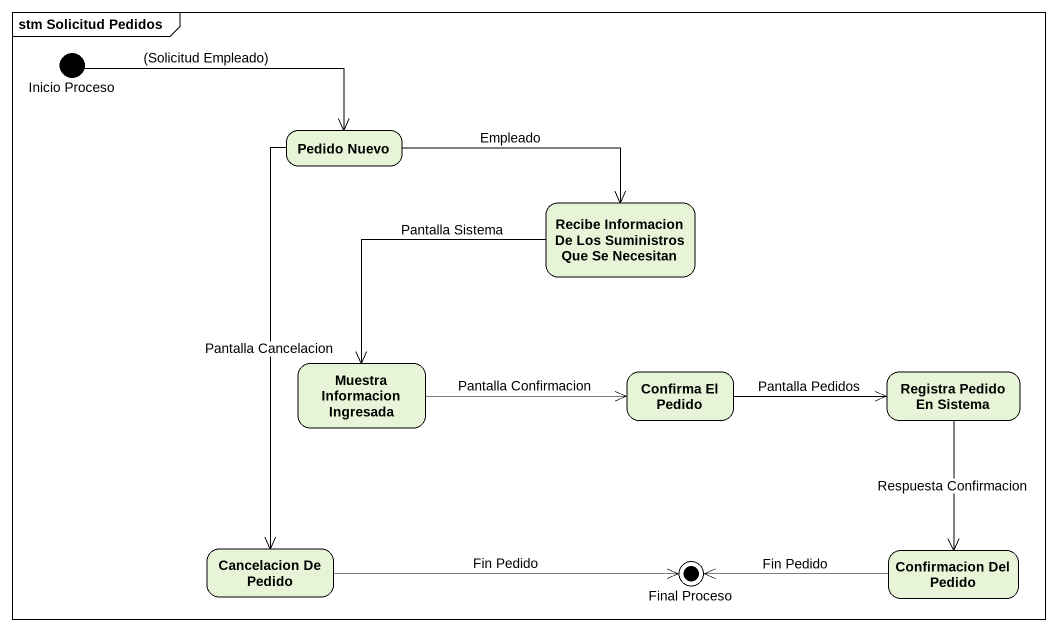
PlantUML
@startuml
mainframe stm Solicitud Pedidos
hide empty description
state "Inicio Proceso" as Inicio_Proceso <<start>>
state "Pedido Nuevo" as Pedido_Nuevo
state "Recibe Informacion De Los Suministros Que Se Necesitan" as Recibe_Informacion_De_Los
state "Muestra Informacion Ingresada" as Muestra_Informacion
state "Confirma El Pedido" as Confirma_El_Pedido
state "Registra Pedido En Sistema" as Registra_Pedido_En_Sistema
state "Cancelacion De Pedido" as Cancelacion_De_Pedido
state "Final Proceso" as Final_Proceso <<end>>
state "Confirmacion Del Pedido" as Confirmacion_Del_Pedido
Inicio_Proceso -right-> Pedido_Nuevo : (Solicitud Empleado)
Pedido_Nuevo -right-> Recibe_Informacion_De_Los : Empleado
Pedido_Nuevo --> Cancelacion_De_Pedido : Pantalla Cancelacion
Recibe_Informacion_De_Los --> Muestra_Informacion : Pantalla Sistema
Muestra_Informacion -right-> Confirma_El_Pedido : Pantalla Confirmacion
Confirma_El_Pedido -right-> Registra_Pedido_En_Sistema : Pantalla Pedidos
Registra_Pedido_En_Sistema --> Confirmacion_Del_Pedido : Respuesta Confirmacion
Cancelacion_De_Pedido -right-> Final_Proceso : Fin Pedido
Confirmacion_Del_Pedido -left-> Final_Proceso : Fin Pedido
@enduml
